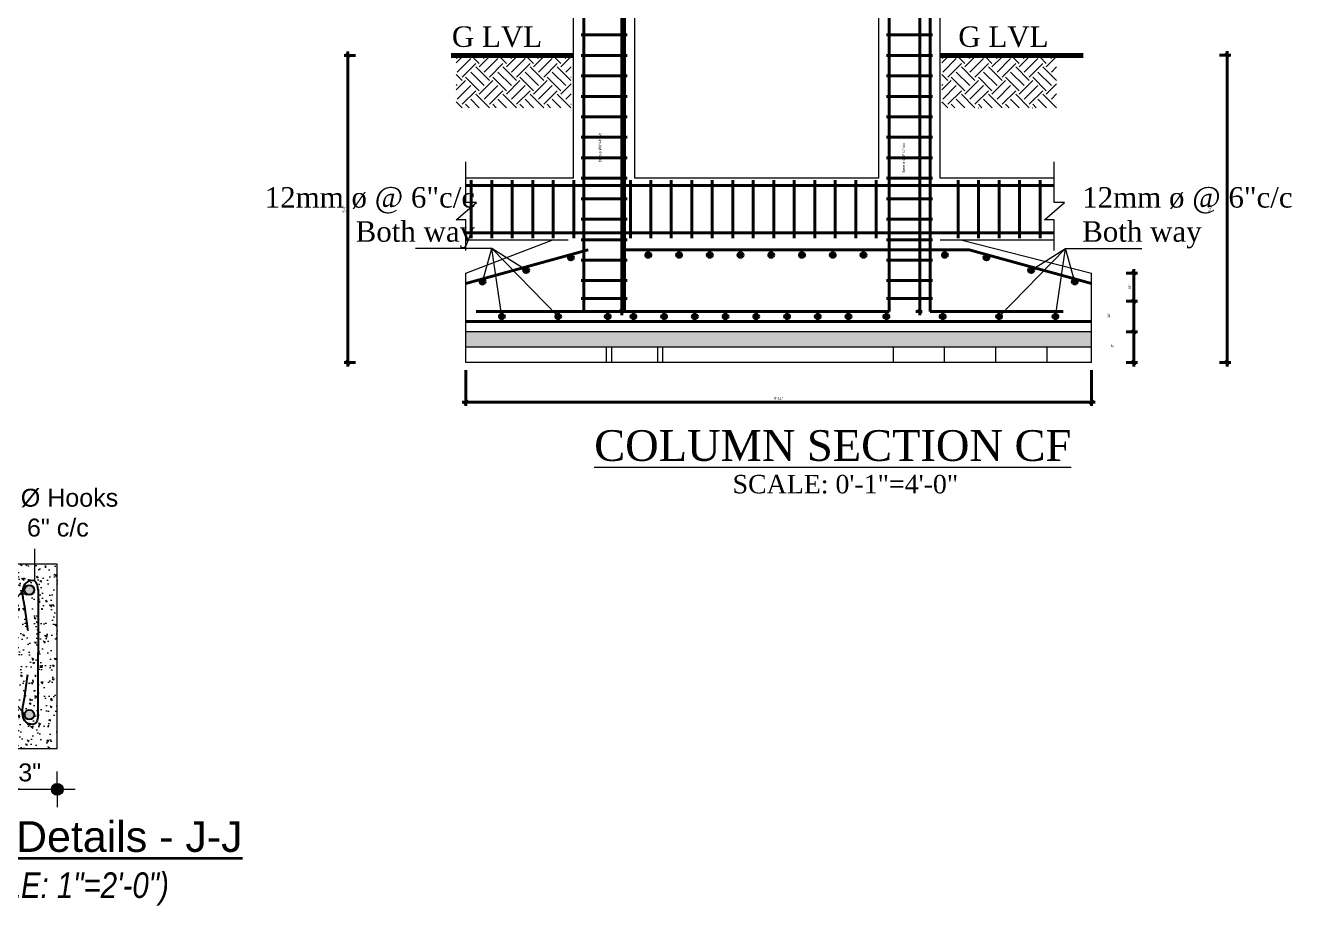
# Model space of a CAD drawing. Header units: inches. Extents: x 85856 to 287200, y -126184 to 75211.
# Drawn here: x 186856.6 to 187351.1, y -24914.2 to -24570.2 of the extents above; entities that cross this region are included whole.
import ezdxf
from ezdxf.enums import TextEntityAlignment as Align

# ---------------------------------------------------------------- set-up
doc = ezdxf.new("R2010")
doc.units = ezdxf.units.IN
doc.header["$LTSCALE"] = 0.5
doc.header["$MEASUREMENT"] = 0
doc.header["$PDMODE"] = 66
for name, color, linetype, lineweight in [('DIM_LINE', 173, 'Continuous', 20), ('dimensions', 7, 'Continuous', 15), ('HACTH', 253, 'Continuous', 9), ('hatch', 9, 'Continuous', 5), ('OUTLINE', 1, 'Continuous', 25), ('Rebars', 1, 'Continuous', 13), ('ST-REINFOR', 201, 'Continuous', 40), ('TEXT', 220, 'Continuous', 9), ('texts', 152, 'Continuous', 35), ('wall', 1, 'Continuous', 40), ('WALL ELV', 20, 'Continuous', 20), ('WALL SEC', 2, 'Continuous', 35)]:
    doc.layers.add(name, color=color, linetype=linetype, lineweight=lineweight)
doc.styles.add('arial', font='arial.ttf')
doc.styles.add('Capt 1', font='arial.ttf', dxfattribs={"height": 12})
doc.styles.add('Labels', font='arial.ttf', dxfattribs={"height": 8})
doc.styles.add('Lettring Text', font='arial.ttf')
doc.styles.add('NIR', font='COPRGTL.TTF')
doc.styles.add('ordinary', font='arial.ttf')
doc.styles.add('TIMES 48', font='times.ttf', dxfattribs={"height": 4})
doc.dimstyles.new('1-1n', dxfattribs={"dimtxt": 7, "dimasz": 1.75, "dimexe": 0, "dimexo": 0, "dimgap": 3, "dimtad": 1, "dimdec": 0, "dimlfac": 0.125, "dimzin": 11, "dimdsep": 46, "dimlunit": 4, "dimtxsty": 'arial', "dimblk": 'MY DOT', "dimcen": 5, "dimse1": 1, "dimse2": 1, "dimclrd": 256, "dimclre": 256, "dimclrt": 3, "dimadec": 0, "dimazin": 0, "dimtfac": 0.75, "dimtdec": 0, "dimtix": 1, "dimtmove": 0, "dimatfit": 3, "dimldrblk": 'Arrow2', "dimfxl": 0, "dimfrac": 1, "dimtolj": 1, "dimtzin": 0, "dimlwd": -1, "dimlwe": 9, "dimarcsym": 0})
doc.dimstyles.new('Copy of Standard', dxfattribs={"dimtxt": 6, "dimasz": 2.875, "dimexe": 2, "dimexo": 4, "dimgap": 2, "dimtad": 1, "dimdec": 0, "dimrnd": 1, "dimzin": 0, "dimdsep": 46, "dimlunit": 4, "dimtxsty": 'Lettring Text', "dimcen": 0.1, "dimclrd": 7, "dimclre": 7, "dimclrt": 7, "dimazin": 0, "dimtfac": 0.645, "dimtdec": 0, "dimtmove": 1, "dimatfit": 0, "dimfxl": 3, "dimfxlon": 1, "dimtfillclr": 256, "dimtolj": 1, "dimtzin": 0, "dimlwd": -1, "dimlwe": -1, "dimarcsym": 2})
doc.dimstyles.new('nir 48', dxfattribs={"dimscale": 0.5, "dimtxt": 24, "dimasz": 3, "dimexe": 3, "dimexo": 6, "dimgap": 2, "dimtad": 3, "dimdec": 0, "dimzin": 3, "dimlunit": 4, "dimtxsty": 'NIR', "dimblk": 'OBLIQUE', "dimcen": 2.5, "dimdle": 3, "dimclrt": 3, "dimadec": 0, "dimazin": 0, "dimtfac": 1, "dimtdec": 0, "dimtmove": 2, "dimatfit": 3, "dimfxl": 1, "dimarcsym": 0})

# ---------------------------------------------------------------- blocks, each defined once
blk = doc.blocks.new('MY DOT')
at = {"layer": 'dimensions'}
blk.add_hatch(color=256, dxfattribs=at).paths.add_polyline_path([(-1.32, 0, 1), (1.32, 0, 1)])
for p, q in [((0, 0), (0, 4)), ((-4, 0), (4, 0)), ((0, 0), (0, -4))]:
    blk.add_line(p, q, dxfattribs=at)
blk.add_circle((0, 0), 1.32, dxfattribs=at)
blk = doc.blocks.new('*D575')
at = {"layer": 'Defpoints', "color": 0, "ltscale": 48, "transparency": 16777216}
for p in [(-201411.07, 8162.93), (-201389.5, 8162.93), (-201389.5, 8146.96)]:
    blk.add_point(p, dxfattribs=at)
at = {"layer": 'dimensions', "ltscale": 48, "transparency": 16777216}
blk.add_line((-201409.32, 8146.96), (-201391.25, 8146.96), dxfattribs=at)
at = {"layer": 'dimensions', "ltscale": 48, "transparency": 16777216, "xscale": 1.75, "yscale": 1.75, "zscale": 1.75, "rotation": 180}
blk.add_blockref('MY DOT', (-201411.07, 8146.96), dxfattribs=at)
at = {"layer": 'dimensions', "ltscale": 48, "transparency": 16777216, "xscale": 1.75, "yscale": 1.75, "zscale": 1.75}
blk.add_blockref('MY DOT', (-201389.5, 8146.96), dxfattribs=at)
at = {"layer": 'dimensions', "color": 3, "ltscale": 48, "transparency": 16777216, "insert": (-201400.28, 8153.53), "char_height": 7, "attachment_point": 5, "style": 'arial'}
blk.add_mtext('\\A1;3"', dxfattribs=at)
blk = doc.blocks.new('Arrow2')
for p, q in [((-4.1, 0.75), (-3.08, 0)), ((0, 0), (-4.1, 0.75)), ((-3.08, 0), (-4.1, -0.75)), ((-4.1, -0.75), (0, 0))]:
    blk.add_line(p, q)
blk.add_solid([(-4.1, 0.75), (0, 0), (-3.08, 0), (-4.1, -0.75)])
blk = doc.blocks.new('*D580')
at = {"layer": 'Defpoints', "color": 0, "ltscale": 48, "transparency": 16777216}
for p in [(-201400.45, 8176.08), (-201419.87, 8162.93), (-201411.07, 8162.93)]:
    blk.add_point(p, dxfattribs=at)
at = {"layer": 'dimensions', "ltscale": 48, "transparency": 16777216}
for p, q in [((-201419.87, 8177.83), (-201419.87, 8179.58)), ((-201419.87, 8176.08), (-201419.87, 8162.93)), ((-201419.87, 8161.18), (-201419.87, 8159.43))]:
    blk.add_line(p, q, dxfattribs=at)
at = {"layer": 'dimensions', "ltscale": 48, "transparency": 16777216, "xscale": 1.75, "yscale": 1.75, "zscale": 1.75}
for p, rotation in [((-201419.87, 8176.08), 270), ((-201419.87, 8162.93), 90)]:
    blk.add_blockref('MY DOT', p, dxfattribs=dict(at, rotation=rotation))
at = {"layer": 'dimensions', "color": 3, "ltscale": 48, "transparency": 16777216, "insert": (-201426.44, 8169.51), "char_height": 7, "attachment_point": 5, "rotation": 90, "style": 'arial'}
blk.add_mtext('\\A1;1.5"', dxfattribs=at)
blk = doc.blocks.new('*D581')
at = {"layer": 'Defpoints', "color": 0, "ltscale": 48, "transparency": 16777216}
for p in [(-201419.87, 8191.88), (-201401.04, 8191.88), (-201414.64, 8176.08)]:
    blk.add_point(p, dxfattribs=at)
at = {"layer": 'dimensions', "ltscale": 48, "transparency": 16777216}
blk.add_line((-201419.87, 8177.83), (-201419.87, 8190.13), dxfattribs=at)
at = {"layer": 'dimensions', "ltscale": 48, "transparency": 16777216, "xscale": 1.75, "yscale": 1.75, "zscale": 1.75}
for p, rotation in [((-201419.87, 8191.88), 90), ((-201419.87, 8176.08), 270)]:
    blk.add_blockref('MY DOT', p, dxfattribs=dict(at, rotation=rotation))
at = {"layer": 'dimensions', "color": 3, "ltscale": 48, "transparency": 16777216, "insert": (-201426.38, 8183.98), "char_height": 7, "attachment_point": 5, "rotation": 90, "style": 'arial'}
blk.add_mtext('\\A1;2"', dxfattribs=at)
blk = doc.blocks.new('_OBLIQUE')
at = {"color": 0, "linetype": 'ByBlock'}
blk.add_line((-0.5, -0.5), (0.5, 0.5), dxfattribs=at)
blk = doc.blocks.new('*D1100')
at = {"layer": 'Defpoints', "color": 0, "transparency": 16777216}
for p in [(84359.13, 15102.09), (84371.99, 14976.82), (84373.14, 14976.82)]:
    blk.add_point(p, dxfattribs=at)
at = {"layer": 'DIM_LINE', "color": 0, "lineweight": -2, "transparency": 16777216}
for p, q in [((84368.99, 15102.09), (84373.49, 15102.09)), ((84371.99, 14976.82), (84370.49, 14976.82))]:
    blk.add_line(p, q, dxfattribs=at)
at = {"layer": 'DIM_LINE', "color": 0, "linetype": 'ByBlock', "lineweight": -2, "transparency": 16777216}
blk.add_line((84371.99, 15103.59), (84371.99, 14975.32), dxfattribs=at)
at = {"layer": 'DIM_LINE', "color": 0, "lineweight": -2, "transparency": 16777216, "xscale": 1.5, "yscale": 1.5, "zscale": 1.5}
for p, rotation in [((84371.99, 15102.09), 90), ((84371.99, 14976.82), 270)]:
    blk.add_blockref('_OBLIQUE', p, dxfattribs=dict(at, rotation=rotation))
at = {"layer": 'DIM_LINE', "color": 3, "transparency": 16777216, "insert": (84363.62, 15040.83), "char_height": 1, "attachment_point": 5, "rotation": 90, "style": 'NIR'}
blk.add_mtext('8mm ø @6"+4" c/c', dxfattribs=at)
blk = doc.blocks.new('*D1102')
at = {"layer": 'Defpoints', "color": 0, "transparency": 16777216}
for p in [(84486.37, 15102.09), (84488.37, 14976.82), (84492.37, 14976.82)]:
    blk.add_point(p, dxfattribs=at)
at = {"layer": 'DIM_LINE', "color": 0, "linetype": 'ByBlock', "lineweight": -2, "transparency": 16777216}
blk.add_line((84488.37, 15103.59), (84488.37, 14975.32), dxfattribs=at)
at = {"layer": 'DIM_LINE', "color": 0, "lineweight": -2, "transparency": 16777216}
for p, q in [((84488.37, 15102.09), (84489.87, 15102.09)), ((84489.37, 14976.82), (84486.87, 14976.82))]:
    blk.add_line(p, q, dxfattribs=at)
at = {"layer": 'DIM_LINE', "color": 0, "lineweight": -2, "transparency": 16777216, "xscale": 1.5, "yscale": 1.5, "zscale": 1.5}
for p, rotation in [((84488.37, 15102.09), 90), ((84488.37, 14976.82), 270)]:
    blk.add_blockref('_OBLIQUE', p, dxfattribs=dict(at, rotation=rotation))
at = {"layer": 'DIM_LINE', "color": 3, "transparency": 16777216, "insert": (84482.18, 15036.82), "char_height": 1, "attachment_point": 5, "rotation": 90, "style": 'NIR'}
blk.add_mtext('8mm ø @6"+4" c/c', dxfattribs=at)
blk = doc.blocks.new('*D1103')
at = {"layer": 'Defpoints', "color": 0, "transparency": 16777216}
for p in [(84265.07, 15076.82), (84277.99, 15076.82), (84277.99, 14956.82)]:
    blk.add_point(p, dxfattribs=at)
at = {"layer": 'DIM_LINE', "color": 0, "lineweight": -2, "transparency": 16777216}
for p, q in [((84268.07, 15076.82), (84263.57, 15076.82)), ((84268.07, 14956.82), (84263.57, 14956.82))]:
    blk.add_line(p, q, dxfattribs=at)
at = {"layer": 'DIM_LINE', "color": 0, "linetype": 'ByBlock', "lineweight": -2, "transparency": 16777216}
blk.add_line((84265.07, 14955.32), (84265.07, 15078.32), dxfattribs=at)
at = {"layer": 'DIM_LINE', "color": 0, "lineweight": -2, "transparency": 16777216, "xscale": 1.5, "yscale": 1.5, "zscale": 1.5}
for p, rotation in [((84265.07, 15076.82), 90), ((84265.07, 14956.82), 270)]:
    blk.add_blockref('_OBLIQUE', p, dxfattribs=dict(at, rotation=rotation))
at = {"layer": 'DIM_LINE', "color": 3, "transparency": 16777216, "insert": (84263.54, 15016.82), "char_height": 1, "attachment_point": 5, "rotation": 90, "style": 'NIR'}
blk.add_mtext('5\'-0"', dxfattribs=at)
blk = doc.blocks.new('*D1104')
at = {"layer": 'Defpoints', "color": 0, "transparency": 16777216}
for p in [(84535.06, 14968.82), (84535.06, 14956.82), (84571.94, 14956.82)]:
    blk.add_point(p, dxfattribs=at)
at = {"layer": 'DIM_LINE', "color": 0, "lineweight": -2, "transparency": 16777216}
for p, q in [((84568.94, 14968.82), (84573.44, 14968.82)), ((84568.94, 14956.82), (84573.44, 14956.82))]:
    blk.add_line(p, q, dxfattribs=at)
at = {"layer": 'DIM_LINE', "color": 0, "linetype": 'ByBlock', "lineweight": -2, "transparency": 16777216}
blk.add_line((84571.94, 14970.32), (84571.94, 14955.32), dxfattribs=at)
at = {"layer": 'DIM_LINE', "color": 0, "lineweight": -2, "transparency": 16777216, "xscale": 1.5, "yscale": 1.5, "zscale": 1.5}
for p, rotation in [((84571.94, 14968.82), 90), ((84571.94, 14956.82), 270)]:
    blk.add_blockref('_OBLIQUE', p, dxfattribs=dict(at, rotation=rotation))
at = {"layer": 'DIM_LINE', "color": 3, "transparency": 16777216, "insert": (84563.54, 14963.37), "char_height": 1, "attachment_point": 5, "rotation": 90, "style": 'NIR'}
blk.add_mtext('8"', dxfattribs=at)
blk = doc.blocks.new('*D1105')
at = {"layer": 'Defpoints', "color": 0, "transparency": 16777216}
for p in [(84535.28, 14980.82), (84571.94, 14980.82), (84518.5, 14968.82)]:
    blk.add_point(p, dxfattribs=at)
at = {"layer": 'DIM_LINE', "color": 0, "lineweight": -2, "transparency": 16777216}
for p, q in [((84568.94, 14980.82), (84573.44, 14980.82)), ((84568.94, 14968.82), (84573.44, 14968.82))]:
    blk.add_line(p, q, dxfattribs=at)
at = {"layer": 'DIM_LINE', "color": 0, "linetype": 'ByBlock', "lineweight": -2, "transparency": 16777216}
blk.add_line((84571.94, 14967.32), (84571.94, 14982.32), dxfattribs=at)
at = {"layer": 'DIM_LINE', "color": 0, "lineweight": -2, "transparency": 16777216, "xscale": 1.5, "yscale": 1.5, "zscale": 1.5}
for p, rotation in [((84571.94, 14980.82), 90), ((84571.94, 14968.82), 270)]:
    blk.add_blockref('_OBLIQUE', p, dxfattribs=dict(at, rotation=rotation))
at = {"layer": 'DIM_LINE', "color": 3, "transparency": 16777216, "insert": (84562.2, 14975.27), "char_height": 1, "attachment_point": 5, "rotation": 90, "style": 'NIR'}
blk.add_mtext('10"', dxfattribs=at)
blk = doc.blocks.new('*D1106')
at = {"layer": 'Defpoints', "color": 0, "transparency": 16777216}
for p in [(84593.62, 15076.92), (84599.5, 14956.82), (84608.35, 14956.82)]:
    blk.add_point(p, dxfattribs=at)
at = {"layer": 'DIM_LINE', "color": 0, "lineweight": -2, "transparency": 16777216}
for p, q in [((84605.35, 15076.92), (84609.85, 15076.92)), ((84605.35, 14956.82), (84609.85, 14956.82))]:
    blk.add_line(p, q, dxfattribs=at)
at = {"layer": 'DIM_LINE', "color": 0, "linetype": 'ByBlock', "lineweight": -2, "transparency": 16777216}
blk.add_line((84608.35, 15078.42), (84608.35, 14955.32), dxfattribs=at)
at = {"layer": 'DIM_LINE', "color": 0, "lineweight": -2, "transparency": 16777216, "xscale": 1.5, "yscale": 1.5, "zscale": 1.5}
for p, rotation in [((84608.35, 15076.92), 90), ((84608.35, 14956.82), 270)]:
    blk.add_blockref('_OBLIQUE', p, dxfattribs=dict(at, rotation=rotation))
at = {"layer": 'DIM_LINE', "color": 3, "transparency": 16777216, "insert": (84601.71, 15016.87), "char_height": 1, "attachment_point": 5, "rotation": 90, "style": 'NIR'}
blk.add_mtext('5\'-0"', dxfattribs=at)
blk = doc.blocks.new('*D1108')
at = {"layer": 'Defpoints', "color": 0, "transparency": 16777216}
for p in [(84311.14, 14956.82), (84555.41, 14956.82), (84555.41, 14941.34)]:
    blk.add_point(p, dxfattribs=at)
at = {"layer": 'DIM_LINE', "color": 0, "lineweight": -2, "transparency": 16777216}
for p, q in [((84311.14, 14953.82), (84311.14, 14939.84)), ((84555.41, 14953.82), (84555.41, 14939.84))]:
    blk.add_line(p, q, dxfattribs=at)
at = {"layer": 'DIM_LINE', "color": 0, "linetype": 'ByBlock', "lineweight": -2, "transparency": 16777216}
blk.add_line((84309.64, 14941.34), (84556.91, 14941.34), dxfattribs=at)
at = {"layer": 'DIM_LINE', "color": 0, "lineweight": -2, "transparency": 16777216, "xscale": 1.5, "yscale": 1.5, "zscale": 1.5, "rotation": 180}
blk.add_blockref('_OBLIQUE', (84311.14, 14941.34), dxfattribs=at)
at = {"layer": 'DIM_LINE', "color": 0, "lineweight": -2, "transparency": 16777216, "xscale": 1.5, "yscale": 1.5, "zscale": 1.5}
blk.add_blockref('_OBLIQUE', (84555.41, 14941.34), dxfattribs=at)
at = {"layer": 'DIM_LINE', "color": 3, "transparency": 16777216, "insert": (84433.27, 14942.86), "char_height": 1, "attachment_point": 5, "style": 'NIR'}
blk.add_mtext("9'-11''", dxfattribs=at)
blk = doc.blocks.new('*D1109')
at = {"layer": 'Defpoints', "color": 0, "transparency": 16777216}
for p in [(84555.41, 14991.79), (84571.94, 14991.79), (84571.94, 14980.82)]:
    blk.add_point(p, dxfattribs=at)
at = {"layer": 'DIM_LINE', "color": 0, "linetype": 'ByBlock', "lineweight": -2, "transparency": 16777216}
blk.add_line((84571.94, 14979.32), (84571.94, 14993.29), dxfattribs=at)
at = {"layer": 'DIM_LINE', "color": 0, "lineweight": -2, "transparency": 16777216}
for p, q in [((84568.94, 14991.79), (84573.44, 14991.79)), ((84571.94, 14980.82), (84570.44, 14980.82))]:
    blk.add_line(p, q, dxfattribs=at)
at = {"layer": 'DIM_LINE', "color": 0, "lineweight": -2, "transparency": 16777216, "xscale": 1.5, "yscale": 1.5, "zscale": 1.5}
for p, rotation in [((84571.94, 14991.79), 90), ((84571.94, 14980.82), 270)]:
    blk.add_blockref('_OBLIQUE', p, dxfattribs=dict(at, rotation=rotation))
at = {"layer": 'DIM_LINE', "color": 3, "transparency": 16777216, "insert": (84570.42, 14986.31), "char_height": 1, "attachment_point": 5, "rotation": 90, "style": 'NIR'}
blk.add_mtext('10"', dxfattribs=at)
blk = doc.blocks.new('rsdf')
at = {"layer": 'hatch'}
h = blk.add_hatch(dxfattribs=at)
h.set_pattern_fill('AR-CONC', color=256, scale=1.111111, angle=90, style=0)
h.set_pattern_definition([(140, (-193903.1045, 10075.036), (0.697246, 7.9695576), [0.8333333, -9.1666667]), (85, (-193903.1045, 10075.036), (-8.3576904, -1.5416815), [0.6666667, -7.3333333]), (190.4514, (-193903.0464, 10075.7), (-7.6604394, 6.427882), [0.7082243, -7.790468]), (136.1842, (-193905.327, 10075.036), (1.8391, 11.858234), [1.25, -13.75]), (186.6356, (-193905.174, 10076.024), (-10.823532, 10.385141), [1.062337, -11.6857]), (81.1842, (-193905.327, 10075.036), (-10.82354, 10.385133), [1, -11]), (111, (-193904.771, 10076.147), (4.4735432, 6.6323006), [0.8333333, -9.1666667]), (56, (-193904.771, 10076.147), (-8.057223, 2.703504), [0.6666667, -7.3333333]), (161.4514, (-193904.3984, 10076.7), (-3.583672, 9.335807), [0.7082243, -7.790468]), (127.5, (-193903.1045, 10075.036), (-3.6988206, 0.1351095), [0, -7.2444444, 0, -7.4444444, 0, -7.3611111]), (97.5, (-193903.1045, 10075.036), (-4.3823524, 2.9229949), [0, -4.2444444, 0, -7.0777778, 0, -2.8055556]), (57.5, (-193903.1045, 10072.5584), (0.2506097, 5.9313604), [0, -2.7777778, 0, -8.6666667, 0, -11.5]), (47.5, (-193903.1045, 10071.447), (-1.1122776, 6.4798463), [0, -3.611111, 0, -5.7555556, 0, -8.1666667])])
edge = h.paths.add_edge_path()
edge.add_line((-195886.29, 20087.67), (-195886.29, 20081.07))
edge.add_spline(control_points=[(-195886.29, 20081.07), (-195885.39, 20080.56), (-195885.17, 20079.16), (-195884.97, 20077.72)], knot_values=[0.346925, 0.346925, 0.346925, 0.346925, 6.817747, 6.817747, 6.817747, 6.817747], degree=3, periodic=0)
edge.add_line((-195884.97, 20077.72), (-195884.97, 20053.18))
edge.add_line((-195884.97, 20053.18), (-195884.97, 20028.65))
edge.add_spline(control_points=[(-195884.97, 20028.65), (-195884.96, 20028.72), (-195884.95, 20028.8), (-195884.94, 20028.88)], knot_values=[0, 0, 0, 0, 0.346925, 0.346925, 0.346925, 0.346925], degree=3, periodic=0)
edge.add_spline(control_points=[(-195884.97, 20028.65), (-195885.17, 20027.15), (-195885.62, 20024.41), (-195890.01, 20025.51), (-195891.06, 20028.05), (-195891.17, 20029.55), (-195891.16, 20030.08)], knot_values=[0.346925, 0.346925, 0.346925, 0.346925, 7.044199, 13.082919, 18.277846, 21.153851, 21.153851, 21.153851, 21.153851], degree=3, periodic=0)
edge.add_line((-195891.16, 20030.08), (-195899.09, 20039.27))
edge.add_line((-195899.09, 20039.27), (-195899.09, 20015.67))
edge.add_line((-195899.09, 20015.67), (-195877.53, 20015.67))
edge.add_line((-195877.53, 20015.67), (-195877.53, 20087.67))
edge.add_line((-195877.53, 20087.67), (-195886.29, 20087.67))
edge = h.paths.add_edge_path()
edge.add_line((-195899.09, 20087.67), (-195899.09, 20067.64))
edge.add_line((-195899.09, 20067.64), (-195891.12, 20077.23))
edge.add_spline(control_points=[(-195891.12, 20077.23), (-195891.1, 20077.45), (-195890.94, 20078.62), (-195890.01, 20080.86), (-195887.21, 20081.56), (-195886.32, 20081.09), (-195886.29, 20081.07)], knot_values=[6.817747, 6.817747, 6.817747, 6.817747, 7.9818, 13.176726, 19.215447, 19.441899, 19.441899, 19.441899, 19.441899], degree=3, periodic=0)
edge.add_line((-195886.29, 20081.07), (-195886.29, 20087.67))
edge.add_line((-195886.29, 20087.67), (-195899.09, 20087.67))
edge = h.paths.add_edge_path(flags=17)
edge.add_line((-195899.09, 20067.64), (-195899.09, 20039.27))
edge.add_line((-195899.09, 20039.27), (-195890.35, 20029.14))
edge.add_arc((-195888.47, 20028.82), 1.9, 90, 170.2456, ccw=False)
edge.add_arc((-195888.47, 20028.82), 1.9, -90, 90, ccw=False)
edge.add_arc((-195888.47, 20028.82), 1.9, 170.2456, 270, ccw=False)
edge.add_line((-195890.35, 20029.14), (-195891.16, 20030.08))
edge.add_spline(control_points=[(-195891.16, 20030.08), (-195891.17, 20029.55), (-195891.06, 20028.05), (-195890.01, 20025.51), (-195885.62, 20024.41), (-195885.17, 20027.15), (-195884.97, 20028.65)], knot_values=[0.346925, 0.346925, 0.346925, 0.346925, 3.22293, 8.417856, 14.456577, 21.153851, 21.153851, 21.153851, 21.153851], degree=3, periodic=0)
edge.add_line((-195884.97, 20028.65), (-195884.97, 20053.18))
edge.add_line((-195884.97, 20053.18), (-195884.97, 20077.72))
edge.add_spline(control_points=[(-195884.97, 20077.72), (-195885.17, 20079.16), (-195885.39, 20080.56), (-195886.29, 20081.07)], knot_values=[0.346925, 0.346925, 0.346925, 0.346925, 6.817747, 6.817747, 6.817747, 6.817747], degree=3, periodic=0)
edge.add_spline(control_points=[(-195886.29, 20081.07), (-195886.32, 20081.09), (-195887.21, 20081.56), (-195890.01, 20080.86), (-195890.94, 20078.62), (-195891.1, 20077.45), (-195891.12, 20077.23)], knot_values=[6.817747, 6.817747, 6.817747, 6.817747, 7.044199, 13.082919, 18.277846, 19.441899, 19.441899, 19.441899, 19.441899], degree=3, periodic=0)
edge.add_line((-195891.12, 20077.23), (-195890.2, 20078.35))
edge.add_arc((-195888.47, 20077.55), 1.9, 90, 155.053, ccw=False)
edge.add_arc((-195888.47, 20077.55), 1.9, -90, 90, ccw=False)
edge.add_arc((-195888.47, 20077.55), 1.9, 155.053, 270, ccw=False)
edge.add_line((-195890.2, 20078.35), (-195899.09, 20067.64))
at = {"layer": 'Rebars', "ltscale": 0.1}
h = blk.add_hatch(color=256, dxfattribs=at)
edge = h.paths.add_edge_path()
edge.add_arc((-195888.47, 20028.82), 1.9, 0, 360)
edge = h.paths.add_edge_path()
edge.add_arc((-195888.47, 20077.55), 1.9, 0, 360)
at = {"layer": 'OUTLINE', "lineweight": 18, "ltscale": 0.1}
for p, q in [((-195886.29, 20081.07), (-195886.29, 20093.63)), ((-195889.5, 20079.19), (-195911.12, 20053.18)), ((-195889.86, 20028.58), (-195911.12, 20053.18))]:
    blk.add_line(p, q, dxfattribs=at)
blk.add_lwpolyline([(-195877.53, 20015.67), (-195877.53, 20087.67), (-195899.09, 20087.67), (-195899.09, 20015.67)], close=True, dxfattribs=at)
at = {"layer": 'Rebars', "lineweight": 30}
for p in [(-195884.97, 20077.72), (-195884.97, 20028.65)]:
    blk.add_line(p, (-195884.97, 20053.18), dxfattribs=at)
for centre in [(-195888.47, 20077.55), (-195888.47, 20028.82)]:
    blk.add_circle(centre, 1.9, dxfattribs=at)
for points in [[(-195884.94, 20077.49), (-195886.38, 20081.12), (-195889.66, 20080.42), (-195891.03, 20077.88), (-195891.11, 20075.37), (-195890.76, 20073.18), (-195889.06, 20061.74)], [(-195884.94, 20028.88), (-195886.38, 20025.24), (-195889.66, 20025.95), (-195891.03, 20028.49), (-195891.11, 20030.99), (-195890.76, 20033.18), (-195889.06, 20044.62)]]:
    blk.add_spline(points, degree=3, dxfattribs=at)
at = {"layer": 'texts', "color": 254, "ltscale": 0.1, "char_height": 7, "width": 117.8578, "attachment_point": 5, "style": 'Labels'}
for s, insert in [('6mm %%C Hooks\\P @ 6" c/c', (-195884.99, 20107.1)), ('2-8mm %%C Bars', (-195946.09, 20054.79))]:
    blk.add_mtext(s, dxfattribs=dict(at, insert=insert))
at = {"layer": 'texts', "ltscale": 0.1, "insert": (-195879.69, 19970.75), "char_height": 12, "width": 390.0866, "attachment_point": 5, "style": 'Capt 1'}
blk.add_mtext('{\\LSection Details - J-J\\P\\fArial Narrow|b0|i1|c0|p34;\\H0.8333x;\\l(SCALE: 1"=2\'-0")}', dxfattribs=at)
at = {"layer": 'dimensions', "ltscale": 48}
for base, p1, p2, angle, text, picture, middle in [((-195907.89, 20044.62), (-195902.67, 20028.82), (-195889.06, 20044.62), 90, '2"', '*D581', (-195914.41, 20036.72)), ((-195907.89, 20015.67), (-195888.47, 20028.82), (-195899.09, 20015.67), 90, '1.5"', '*D580', (-195914.47, 20022.24)), ((-195877.53, 19999.69), (-195899.09, 20015.67), (-195877.53, 20015.67), 180, '3"', '*D575', (-195888.31, 20006.27))]:
    dim = blk.add_linear_dim(base=base, p1=p1, p2=p2, angle=angle, text=text, dimstyle='1-1n', dxfattribs=at)
    dim.commit()
    dim.dimension.update_dxf_attribs({"geometry": picture, "text_midpoint": middle, "insert": (5511.97, 11852.74)})
blk = doc.blocks.new('DSRG')
at = {"layer": 'HACTH'}
h = blk.add_hatch(dxfattribs=at)
h.set_pattern_fill('AR-CONC', color=256, style=0)
h.set_pattern_definition([(50, (-57436.5947, 158359.767), (7.17260183, -0.62752135), [0.75, -8.25]), (355, (-57436.595, 158359.767), (-1.38751334, 7.52192134), [0.6, -6.6]), (100.4514, (-57435.997, 158359.715), (5.78509382, 6.89439542), [0.6374019, -7.01142112]), (46.1842, (-57436.595, 158361.767), (10.6724105, -1.65519014), [1.125, -12.375]), (96.6356, (-57435.705, 158361.629), (9.34662706, 9.7411787), [0.9561029, -10.51713]), (351.1842, (-57436.595, 158361.767), (9.34661945, 9.741186), [0.9, -9.9]), (21, (-57435.5947, 158361.267), (5.96907052, -4.0261889), [0.75, -8.25]), (326, (-57435.595, 158361.267), (2.43315332, 7.25150045), [0.6, -6.6]), (71.4514, (-57435.097, 158360.9315), (8.40222629, 3.22530497), [0.6374019, -7.01142112]), (37.5, (-57436.5947, 158359.767), (0.121598553, 3.328938538), [0, -6.52, 0, -6.7, 0, -6.625]), (7.5, (-57436.5947, 158359.767), (2.630695374, 3.94411712), [0, -3.82, 0, -6.37, 0, -2.525]), (327.5, (-57438.8247, 158359.767), (5.33822436, -0.225548717), [0, -2.5, 0, -7.8, 0, -10.35]), (317.5, (-57439.8247, 158359.767), (5.83186169, 1.00104982), [0, -3.25, 0, -5.18, 0, -7.35])])
h.paths.add_polyline_path([(84311.14, 14968.82), (84311.14, 14962.82), (84555.41, 14962.82), (84555.41, 14968.82)])
at = {"layer": 'hatch'}
h = blk.add_hatch(dxfattribs=at)
h.set_pattern_fill('EARTH', color=256, scale=30, angle=45, style=0)
h.set_pattern_definition([(45, (11350.0885, -18184.1235), (9e-16, 10.6066017), [7.5, -7.5]), (45, (11348.1, -18182.135), (9e-16, 10.6066017), [7.5, -7.5]), (45, (11346.111, -18180.146), (9e-16, 10.6066017), [7.5, -7.5]), (135, (11346.111, -18178.82), (-10.6066017, 9e-16), [7.5, -7.5]), (135, (11348.1, -18176.8315), (-10.6066017, 9e-16), [7.5, -7.5]), (135, (11350.0885, -18174.843), (-10.6066017, 9e-16), [7.5, -7.5])])
h.paths.add_polyline_path([(84352.21, 15075.95), (84307.4, 15075.95), (84307.4, 15056.35), (84352.21, 15056.35)])
h = blk.add_hatch(dxfattribs=at)
h.set_pattern_fill('EARTH', color=256, scale=30, angle=45, style=0)
h.set_pattern_definition([(45, (11539.7, -18184.1235), (9e-16, 10.6066017), [7.5, -7.5]), (45, (11537.711, -18182.135), (9e-16, 10.6066017), [7.5, -7.5]), (45, (11535.7226, -18180.146), (9e-16, 10.6066017), [7.5, -7.5]), (135, (11535.7226, -18178.82), (-10.6066017, 9e-16), [7.5, -7.5]), (135, (11537.711, -18176.8315), (-10.6066017, 9e-16), [7.5, -7.5]), (135, (11539.7, -18174.843), (-10.6066017, 9e-16), [7.5, -7.5])])
h.paths.add_polyline_path([(84541.82, 15075.95), (84497.01, 15075.95), (84497.01, 15056.35), (84541.82, 15056.35)])
at = {"layer": 'WALL SEC'}
for points in [[(84351.16, 14997.83, 1), (84353.16, 14997.83, 1)], [(84383.38, 14998.83, -1), (84381.38, 14998.83, -1)], [(84395.38, 14998.83, -1), (84393.38, 14998.83, -1)], [(84407.38, 14998.83, -1), (84405.38, 14998.83, -1)], [(84419.38, 14998.83, -1), (84417.38, 14998.83, -1)], [(84431.38, 14998.83, -1), (84429.38, 14998.83, -1)], [(84443.38, 14998.83, -1), (84441.38, 14998.83, -1)], [(84455.38, 14998.83, -1), (84453.38, 14998.83, -1)], [(84467.38, 14998.83, -1), (84465.38, 14998.83, -1)], [(84499.19, 14998.83, -1), (84497.19, 14998.83, -1)], [(84515.38, 14997.83, -1), (84513.38, 14997.83, -1)], [(84333.69, 14992.86, 1), (84335.69, 14992.86, 1)], [(84532.85, 14992.86, -1), (84530.85, 14992.86, -1)], [(84316.67, 14988.4, 1), (84318.67, 14988.4, 1)], [(84549.87, 14988.4, -1), (84547.87, 14988.4, -1)], [(84326.22, 14974.81, 1), (84324.22, 14974.81, 1)], [(84348.22, 14974.81, 1), (84346.22, 14974.81, 1)], [(84365.54, 14974.81, -1), (84367.54, 14974.81, -1)], [(84375.54, 14974.81, -1), (84377.54, 14974.81, -1)], [(84387.54, 14974.81, -1), (84389.54, 14974.81, -1)], [(84399.54, 14974.81, -1), (84401.54, 14974.81, -1)], [(84411.54, 14974.81, -1), (84413.54, 14974.81, -1)], [(84423.54, 14974.81, -1), (84425.54, 14974.81, -1)], [(84435.54, 14974.81, -1), (84437.54, 14974.81, -1)], [(84447.54, 14974.81, -1), (84449.54, 14974.81, -1)], [(84459.54, 14974.81, -1), (84461.54, 14974.81, -1)], [(84474.32, 14974.81, -1), (84476.32, 14974.81, -1)], [(84496.32, 14974.81, -1), (84498.32, 14974.81, -1)], [(84518.32, 14974.81, -1), (84520.32, 14974.81, -1)], [(84540.32, 14974.81, -1), (84542.32, 14974.81, -1)]]:
    blk.add_hatch(color=256, dxfattribs=at).paths.add_polyline_path(points)
at = {"layer": 'DIM_LINE', "const_width": 2}
for points in [[(84305.29, 15076.82), (84353.14, 15076.82)], [(84552.22, 15076.82), (84496.37, 15076.82)]]:
    blk.add_lwpolyline(points, dxfattribs=at)
at = {"layer": 'HACTH'}
for p, q in [((84366.07, 14956.82), (84366.07, 14962.82)), ((84368.07, 14956.82), (84368.07, 14962.82)), ((84386.07, 14956.82), (84386.07, 14962.82)), ((84388.07, 14956.82), (84388.07, 14962.82)), ((84478.07, 14956.82), (84478.07, 14962.82)), ((84498.07, 14956.82), (84498.07, 14962.82)), ((84518.07, 14956.82), (84518.07, 14962.82)), ((84538.07, 14956.82), (84538.07, 14962.82))]:
    blk.add_line(p, q, dxfattribs=at)
at = {"layer": 'hatch', "linetype": 'Continuous'}
for points in [[(84311.14, 15000.54), (84311.14, 15012.54), (84307.35, 15012.53), (84315.24, 15019.39), (84311.14, 15019.4), (84311.14, 15035.23)], [(84540.84, 15000.54), (84540.84, 15012.54), (84537.05, 15012.53), (84544.94, 15019.39), (84540.84, 15019.4), (84540.84, 15035.23)]]:
    blk.add_lwpolyline(points, dxfattribs=at)
at = {"layer": 'ST-REINFOR'}
for p, q in [((84357.14, 14976.82), (84357.14, 15188.82)), ((84373.14, 14976.82), (84373.14, 15188.82)), ((84476.37, 14976.82), (84476.37, 15188.82)), ((84492.37, 14976.82), (84492.37, 15188.82)), ((84356.14, 15084.82), (84374.14, 15084.82)), ((84475.37, 15084.82), (84493.37, 15084.82)), ((84356.14, 15076.82), (84374.14, 15076.82)), ((84475.37, 15076.82), (84493.37, 15076.82)), ((84356.14, 15068.82), (84374.14, 15068.82)), ((84475.37, 15068.82), (84493.37, 15068.82)), ((84356.14, 15060.82), (84374.14, 15060.82)), ((84475.37, 15060.82), (84493.37, 15060.82)), ((84356.14, 15052.82), (84374.14, 15052.82)), ((84475.37, 15052.82), (84493.37, 15052.82)), ((84356.14, 15044.82), (84374.14, 15044.82)), ((84475.37, 15044.82), (84493.37, 15044.82)), ((84356.14, 15036.82), (84374.14, 15036.82)), ((84475.37, 15036.82), (84493.37, 15036.82)), ((84313.24, 15028.11), (84313.24, 15005.41)), ((84321.24, 15028.11), (84321.24, 15005.41)), ((84329.24, 15028.11), (84329.24, 15005.41)), ((84337.24, 15028.11), (84337.24, 15005.41)), ((84345.24, 15028.11), (84345.24, 15005.41)), ((84353.24, 15028.11), (84353.24, 15005.41)), ((84356.14, 15028.82), (84374.14, 15028.82)), ((84375.36, 15028.11), (84375.36, 15005.41)), ((84383.36, 15028.11), (84383.36, 15005.41)), ((84391.36, 15028.11), (84391.36, 15005.41)), ((84399.36, 15028.11), (84399.36, 15005.41)), ((84407.36, 15028.11), (84407.36, 15005.41)), ((84415.36, 15028.11), (84415.36, 15005.41)), ((84423.36, 15028.11), (84423.36, 15005.41)), ((84431.36, 15028.11), (84431.36, 15005.41)), ((84439.36, 15028.11), (84439.36, 15005.41)), ((84447.36, 15028.11), (84447.36, 15005.41)), ((84455.36, 15028.11), (84455.36, 15005.41)), ((84463.36, 15028.11), (84463.36, 15005.41)), ((84471.36, 15028.11), (84471.36, 15005.41)), ((84475.37, 15028.82), (84493.37, 15028.82)), ((84503.36, 15028.11), (84503.36, 15005.41)), ((84511.36, 15028.11), (84511.36, 15005.41)), ((84519.36, 15028.11), (84519.36, 15005.41)), ((84527.36, 15028.11), (84527.36, 15005.41)), ((84535.36, 15028.11), (84535.36, 15005.41)), ((84311.14, 15026.05), (84540.84, 15026.05)), ((84356.14, 15020.82), (84374.14, 15020.82)), ((84475.37, 15020.82), (84493.37, 15020.82)), ((84356.14, 15012.82), (84374.14, 15012.82)), ((84475.37, 15012.82), (84493.37, 15012.82)), ((84540.84, 15007.48), (84311.14, 15007.5)), ((84356.14, 15004.82), (84374.14, 15004.82)), ((84475.37, 15004.82), (84493.37, 15004.82)), ((84358.92, 15000.82), (84311.14, 14987.76)), ((84373.14, 15000.82), (84493.41, 15000.82)), ((84507.63, 15000.82), (84445.14, 15000.82)), ((84507.63, 15000.82), (84555.41, 14987.76)), ((84356.14, 14996.82), (84374.14, 14996.82)), ((84475.37, 14996.82), (84493.37, 14996.82)), ((84356.14, 14988.82), (84374.14, 14988.82)), ((84475.37, 14988.82), (84493.37, 14988.82)), ((84356.14, 14981.81), (84374.14, 14981.81)), ((84475.37, 14981.81), (84493.37, 14981.81)), ((84555.41, 14972.82), (84311.14, 14972.82)), ((84315.14, 14976.82), (84359.2, 14976.82)), ((84331.14, 14976.82), (84383.14, 14976.82)), ((84476.37, 14976.82), (84373.14, 14976.82)), ((84492.37, 14976.82), (84544.37, 14976.82))]:
    blk.add_line(p, q, dxfattribs=at)
at = {"layer": 'WALL ELV'}
for p, q in [((84353.14, 15028.82), (84353.14, 15188.82)), ((84377.14, 15028.82), (84377.14, 15188.82)), ((84472.37, 15028.82), (84472.37, 15188.82)), ((84496.37, 15028.82), (84496.37, 15188.82)), ((84353.14, 15028.82), (84311.14, 15028.82)), ((84472.37, 15028.82), (84377.14, 15028.82)), ((84540.84, 15028.82), (84496.37, 15028.82)), ((84311.14, 15004.82), (84351.14, 15004.82)), ((84311.14, 14991.79), (84345.14, 15004.82)), ((84496.37, 15004.82), (84540.84, 15004.82)), ((84504.37, 15004.82), (84555.41, 14991.79)), ((84311.14, 14956.82), (84311.14, 14991.79)), ((84555.41, 14956.82), (84555.41, 14991.79)), ((84555.41, 14968.82), (84311.14, 14968.82)), ((84555.41, 14962.82), (84311.14, 14962.82)), ((84555.41, 14956.82), (84311.14, 14956.82))]:
    blk.add_line(p, q, dxfattribs=at)
at = {"layer": 'WALL SEC'}
for centre in [(84352.16, 14997.83), (84382.38, 14998.83), (84394.38, 14998.83), (84406.38, 14998.83), (84418.38, 14998.83), (84430.38, 14998.83), (84442.38, 14998.83), (84454.38, 14998.83), (84466.38, 14998.83), (84498.19, 14998.83), (84514.38, 14997.83), (84334.69, 14992.86), (84531.85, 14992.86), (84317.67, 14988.4), (84548.87, 14988.4), (84325.22, 14974.81), (84347.22, 14974.81), (84366.54, 14974.81), (84376.54, 14974.81), (84388.54, 14974.81), (84400.54, 14974.81), (84412.54, 14974.81), (84424.54, 14974.81), (84436.54, 14974.81), (84448.54, 14974.81), (84460.54, 14974.81), (84475.32, 14974.81), (84497.32, 14974.81), (84519.32, 14974.81), (84541.32, 14974.81)]:
    blk.add_circle(centre, 1, dxfattribs=at)
at = {"char_height": 8, "width": 91.1101, "attachment_point": 5, "style": 'ordinary'}
for insert in [(84323.29, 15084.06), (84521.04, 15084.06)]:
    blk.add_mtext('{\\fTimes New Roman|b0|i0|c0|p18;G LVL}', dxfattribs=dict(at, insert=insert))
at = {"layer": 'TEXT', "style": 'TIMES 48'}
blk.add_text('%%UCOLUMN SECTION CF', height=12, dxfattribs=at).set_placement((84361.25, 14918.4))
blk.add_text('SCALE: 0\'-1"=4\'-0"', height=7.2, dxfattribs=at).set_placement((84459.33, 14909.31), align=Align.MIDDLE_CENTER)
at = {"layer": 'TEXT', "char_height": 8, "style": 'TIMES 48'}
for insert, attachment_point in [((84314.75, 15001.38), 9), ((84551.79, 15001.38), 7)]:
    blk.add_mtext('12mm ø @ 6"c/c\\PBoth way', dxfattribs=dict(at, insert=insert, attachment_point=attachment_point))
at = {"layer": 'DIM_LINE'}
for base, p1, p2, angle, text, picture, middle in [((84371.99, 14976.82), (84359.13, 15102.09), (84373.14, 14976.82), 270, '8mm ø @6"+4" c/c', '*D1100', (84363.62, 15040.83)), ((84488.37, 14976.82), (84486.37, 15102.09), (84492.37, 14976.82), 270, '8mm ø @6"+4" c/c', '*D1102', (84482.18, 15036.82)), ((84608.35, 14956.82), (84593.62, 15076.92), (84599.5, 14956.82), 90, '5\'-0"', '*D1106', (84601.71, 15016.87)), ((84571.94, 14980.82), (84518.5, 14968.82), (84535.28, 14980.82), 90, '10"', '*D1105', (84562.2, 14975.27)), ((84571.94, 14956.82), (84535.06, 14968.82), (84535.06, 14956.82), 90, '8"', '*D1104', (84563.54, 14963.37))]:
    dim = blk.add_linear_dim(base=base, p1=p1, p2=p2, angle=angle, text=text, dimstyle='nir 48', override={"dimtxt": 2, "dimfxl": 6, "dimfxlon": 1, "dimarcsym": 1}, dxfattribs=at)
    dim.commit()
    dim.dimension.update_dxf_attribs({"geometry": picture, "text_midpoint": middle, "dimtype": 160})
for base, p1, p2, text, picture, middle in [((84265.07, 15076.82), (84277.99, 14956.82), (84277.99, 15076.82), '5\'-0"', '*D1103', (84263.54, 15016.82)), ((84571.94, 14991.79), (84571.94, 14980.82), (84555.41, 14991.79), '10"', '*D1109', (84570.42, 14986.31))]:
    dim = blk.add_linear_dim(base=base, p1=p1, p2=p2, angle=90, text=text, dimstyle='nir 48', override={"dimtxt": 2, "dimfxl": 6, "dimfxlon": 1, "dimarcsym": 1}, dxfattribs=at)
    dim.commit()
    dim.dimension.update_dxf_attribs({"geometry": picture, "text_midpoint": middle})
dim = blk.add_linear_dim(base=(84555.41, 14941.34), p1=(84311.14, 14956.82), p2=(84555.41, 14956.82), text="9'-11''", dimstyle='nir 48', override={"dimtxt": 2, "dimfxl": 6, "dimarcsym": 1}, dxfattribs=at)
dim.commit()
dim.dimension.update_dxf_attribs({"geometry": '*D1108', "text_midpoint": (84433.27, 14942.86)})
at = {"layer": 'hatch', "linetype": 'Continuous'}
for points in [[(84347.22, 14974.81), (84321.26, 15001.38), (84291.46, 15001.38)], [(84317.67, 14988.4), (84321.26, 15001.38), (84291.46, 15001.38)], [(84325.22, 14974.81), (84321.26, 15001.38), (84291.46, 15001.38)], [(84334.69, 14992.86), (84321.26, 15001.38), (84291.46, 15001.38)], [(84519.32, 14974.81), (84545.28, 15001.38), (84575.08, 15001.38)], [(84531.85, 14992.86), (84545.28, 15001.38), (84575.08, 15001.38)], [(84541.32, 14974.81), (84545.28, 15001.38), (84575.08, 15001.38)], [(84548.87, 14988.4), (84545.28, 15001.38), (84575.08, 15001.38)]]:
    blk.add_leader(points, dimstyle='Copy of Standard', override={"dimasz": 2, "dimtad": 0}, dxfattribs=at)

msp = doc.modelspace()

# ---------------------------------------------------------------- block references
msp.add_blockref('rsdf', (382746.65, -44868.45))
at = {"layer": 'wall', "linetype": 'ByBlock'}
msp.add_blockref('DSRG', (102717.52, -39658.82), dxfattribs=at)

doc.saveas('drawing.dxf')
